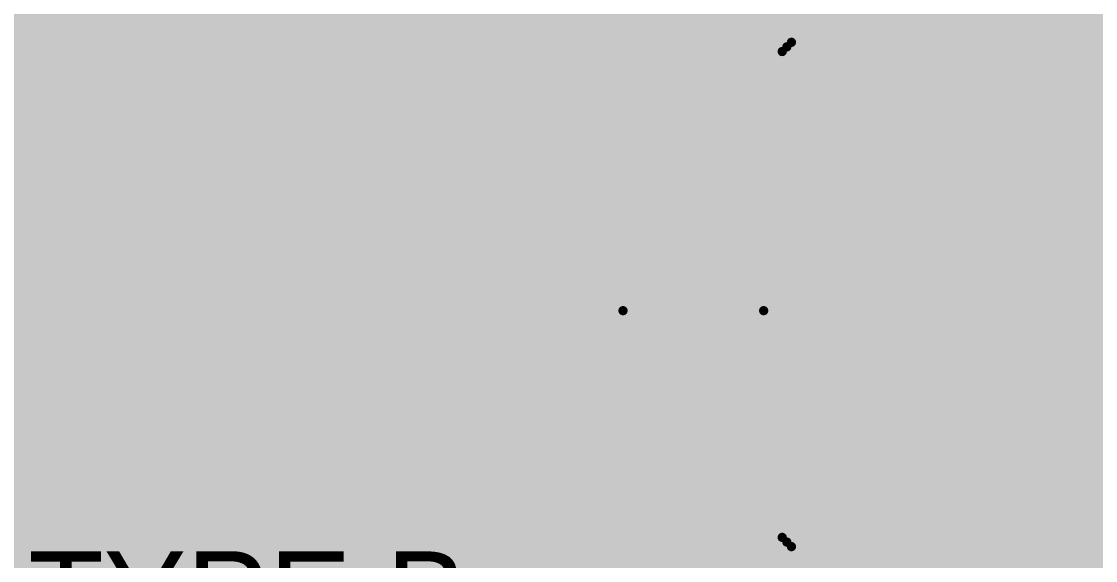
# Model space of a CAD drawing. Header units: millimetres. Extents: x 169 to 355, y 129 to 253.
# Drawn here: x 215.16 to 238.37, y 165.3 to 176.95 of the extents above; entities that cross this region are included whole.
import ezdxf

# ---------------------------------------------------------------- set-up
doc = ezdxf.new("R2010")
doc.units = ezdxf.units.MM
for name, color, linetype in [('BottomLayer', 5, 'Continuous'), ('BottomSolder', 6, 'Continuous'), ('InternalPlane1', 76, 'Continuous'), ('Mechanical1', 6, 'Continuous'), ('Mechanical15', 56, 'Continuous'), ('MultiLayer', 9, 'Continuous'), ('PadHoleLayer', 156, 'Continuous'), ('TopLayer', 1, 'Continuous'), ('TopOverlay', 2, 'Continuous'), ('TopSolder', 216, 'Continuous')]:
    doc.layers.add(name, color=color, linetype=linetype)

# ---------------------------------------------------------------- blocks, each defined once
blk = doc.blocks.new('DIN41612_1377')
at = {"layer": 'BottomLayer'}
for points, const_width in [([(-19.487, 2.54, 1), (-18.613, 2.54, 1)], 0.875), ([(-16.948, 2.54, 1), (-16.073, 2.54, 1)], 0.875), ([(-14.408, 2.54, 1), (-13.533, 2.54, 1)], 0.875), ([(-11.868, 2.54, 1), (-10.993, 2.54, 1)], 0.875), ([(-25.23, 0.3, 1), (-24.13, 0.3, 1)], 1.1), ([(-19.487, 0, 1), (-18.613, 0, 1)], 0.875), ([(-16.948, 0, 1), (-16.073, 0, 1)], 0.875), ([(-14.408, 0, 1), (-13.533, 0, 1)], 0.875), ([(-11.868, 0, 1), (-10.993, 0, 1)], 0.875), ([(-19.487, -2.54, 1), (-18.613, -2.54, 1)], 0.875), ([(-16.948, -2.54, 1), (-16.073, -2.54, 1)], 0.875), ([(-14.408, -2.54, 1), (-13.533, -2.54, 1)], 0.875), ([(-11.868, -2.54, 1), (-10.993, -2.54, 1)], 0.875)]:
    blk.add_lwpolyline(points, format="xyb", close=True, dxfattribs=dict(at, const_width=const_width))
at = {"layer": 'BottomSolder'}
for points, const_width in [([(-19.538, 2.54, 1), (-18.562, 2.54, 1)], 0.977), ([(-16.998, 2.54, 1), (-16.022, 2.54, 1)], 0.977), ([(-14.458, 2.54, 1), (-13.482, 2.54, 1)], 0.977), ([(-11.918, 2.54, 1), (-10.942, 2.54, 1)], 0.977), ([(-25.281, 0.3, 1), (-24.079, 0.3, 1)], 1.202), ([(-19.538, 0, 1), (-18.562, 0, 1)], 0.977), ([(-16.998, 0, 1), (-16.022, 0, 1)], 0.977), ([(-14.458, 0, 1), (-13.482, 0, 1)], 0.977), ([(-11.918, 0, 1), (-10.942, 0, 1)], 0.977), ([(-19.538, -2.54, 1), (-18.562, -2.54, 1)], 0.977), ([(-16.998, -2.54, 1), (-16.022, -2.54, 1)], 0.977), ([(-14.458, -2.54, 1), (-13.482, -2.54, 1)], 0.977), ([(-11.918, -2.54, 1), (-10.942, -2.54, 1)], 0.977)]:
    blk.add_lwpolyline(points, format="xyb", close=True, dxfattribs=dict(at, const_width=const_width))
at = {"layer": 'InternalPlane1'}
for points, const_width in [([(-19.579, 2.54, 1), (-18.521, 2.54, 1)], 1.058), ([(-17.039, 2.54, 1), (-15.981, 2.54, 1)], 1.058), ([(-14.499, 2.54, 1), (-13.441, 2.54, 1)], 1.058), ([(-11.959, 2.54, 1), (-10.901, 2.54, 1)], 1.058), ([(-25.634, 0.3, 1), (-23.726, 0.3, 1)], 1.908), ([(-19.579, 0, 1), (-18.521, 0, 1)], 1.058), ([(-17.039, 0, 1), (-15.981, 0, 1)], 1.058), ([(-14.499, 0, 1), (-13.441, 0, 1)], 1.058), ([(-11.959, 0, 1), (-10.901, 0, 1)], 1.058), ([(-19.579, -2.54, 1), (-18.521, -2.54, 1)], 1.058), ([(-17.039, -2.54, 1), (-15.981, -2.54, 1)], 1.058), ([(-14.499, -2.54, 1), (-13.441, -2.54, 1)], 1.058), ([(-11.959, -2.54, 1), (-10.901, -2.54, 1)], 1.058)]:
    blk.add_lwpolyline(points, format="xyb", close=True, dxfattribs=dict(at, const_width=const_width))
at = {"layer": 'Mechanical1', "const_width": 0.2}
for points in [[(26.6, 5.2), (-26.6, 5.2)], [(-26.6, 5.2), (-26.6, -5.3)], [(26.6, -5.3), (-26.6, -5.3)]]:
    blk.add_lwpolyline(points, dxfattribs=at)
at = {"layer": 'Mechanical1', "const_width": 0.1}
for points in [[(-26.65, 5.2, 1), (-26.55, 5.2, 1)], [(-26.65, 5.2, 1), (-26.55, 5.2, 1)], [(-26.65, -5.3, 1), (-26.55, -5.3, 1)], [(-26.65, -5.3, 1), (-26.55, -5.3, 1)]]:
    blk.add_lwpolyline(points, format="xyb", close=True, dxfattribs=at)
at = {"layer": 'Mechanical15', "const_width": 0.2}
for points in [[(26.7, 5.3), (-26.7, 5.3)], [(-26.7, 5.3), (-26.7, -5.4)], [(26.7, -5.4), (-26.7, -5.4)]]:
    blk.add_lwpolyline(points, dxfattribs=at)
at = {"layer": 'Mechanical15', "const_width": 0.1}
for points in [[(-26.75, 5.3, 1), (-26.65, 5.3, 1)], [(-26.75, 5.3, 1), (-26.65, 5.3, 1)], [(-26.75, -5.4, 1), (-26.65, -5.4, 1)], [(-26.75, -5.4, 1), (-26.65, -5.4, 1)]]:
    blk.add_lwpolyline(points, format="xyb", close=True, dxfattribs=at)
at = {"layer": 'MultiLayer'}
for points, const_width in [([(-19.487, 2.54, 1), (-18.613, 2.54, 1)], 0.875), ([(-16.948, 2.54, 1), (-16.073, 2.54, 1)], 0.875), ([(-14.408, 2.54, 1), (-13.533, 2.54, 1)], 0.875), ([(-11.868, 2.54, 1), (-10.993, 2.54, 1)], 0.875), ([(-25.23, 0.3, 1), (-24.13, 0.3, 1)], 1.1), ([(-19.487, 0, 1), (-18.613, 0, 1)], 0.875), ([(-16.948, 0, 1), (-16.073, 0, 1)], 0.875), ([(-14.408, 0, 1), (-13.533, 0, 1)], 0.875), ([(-11.868, 0, 1), (-10.993, 0, 1)], 0.875), ([(-19.487, -2.54, 1), (-18.613, -2.54, 1)], 0.875), ([(-16.948, -2.54, 1), (-16.073, -2.54, 1)], 0.875), ([(-14.408, -2.54, 1), (-13.533, -2.54, 1)], 0.875), ([(-11.868, -2.54, 1), (-10.993, -2.54, 1)], 0.875)]:
    blk.add_lwpolyline(points, format="xyb", close=True, dxfattribs=dict(at, const_width=const_width))
at = {"layer": 'PadHoleLayer'}
for points, const_width in [([(-19.325, 2.54, 1), (-18.775, 2.54, 1)], 0.55), ([(-16.785, 2.54, 1), (-16.235, 2.54, 1)], 0.55), ([(-14.245, 2.54, 1), (-13.695, 2.54, 1)], 0.55), ([(-11.705, 2.54, 1), (-11.155, 2.54, 1)], 0.55), ([(-25.38, 0.3, 1), (-23.98, 0.3, 1)], 1.4), ([(-19.325, 0, 1), (-18.775, 0, 1)], 0.55), ([(-16.785, 0, 1), (-16.235, 0, 1)], 0.55), ([(-14.245, 0, 1), (-13.695, 0, 1)], 0.55), ([(-11.705, 0, 1), (-11.155, 0, 1)], 0.55), ([(-19.325, -2.54, 1), (-18.775, -2.54, 1)], 0.55), ([(-16.785, -2.54, 1), (-16.235, -2.54, 1)], 0.55), ([(-14.245, -2.54, 1), (-13.695, -2.54, 1)], 0.55), ([(-11.705, -2.54, 1), (-11.155, -2.54, 1)], 0.55)]:
    blk.add_lwpolyline(points, format="xyb", close=True, dxfattribs=dict(at, const_width=const_width))
at = {"layer": 'TopLayer'}
for points, const_width in [([(-19.487, 2.54, 1), (-18.613, 2.54, 1)], 0.875), ([(-16.948, 2.54, 1), (-16.073, 2.54, 1)], 0.875), ([(-14.408, 2.54, 1), (-13.533, 2.54, 1)], 0.875), ([(-11.868, 2.54, 1), (-10.993, 2.54, 1)], 0.875), ([(-25.23, 0.3, 1), (-24.13, 0.3, 1)], 1.1), ([(-19.487, 0, 1), (-18.613, 0, 1)], 0.875), ([(-16.948, 0, 1), (-16.073, 0, 1)], 0.875), ([(-14.408, 0, 1), (-13.533, 0, 1)], 0.875), ([(-11.868, 0, 1), (-10.993, 0, 1)], 0.875), ([(-19.487, -2.54, 1), (-18.613, -2.54, 1)], 0.875), ([(-16.948, -2.54, 1), (-16.073, -2.54, 1)], 0.875), ([(-14.408, -2.54, 1), (-13.533, -2.54, 1)], 0.875), ([(-11.868, -2.54, 1), (-10.993, -2.54, 1)], 0.875)]:
    blk.add_lwpolyline(points, format="xyb", close=True, dxfattribs=dict(at, const_width=const_width))
at = {"layer": 'TopOverlay', "const_width": 0.2}
for points in [[(26.8, 5.4), (-26.8, 5.4)], [(-26.8, 5.4), (-26.8, -5.5)], [(26.75, -5.5), (-26.8, -5.5)]]:
    blk.add_lwpolyline(points, dxfattribs=at)
at = {"layer": 'TopOverlay'}
for points, const_width in [([(-26.85, 5.4, 1), (-26.75, 5.4, 1)], 0.1), ([(-26.85, 5.4, 1), (-26.75, 5.4, 1)], 0.1), ([(-23.16, 0.3, 1), (-26.2, 0.3, 1)], 0.2), ([(-26.25, 0.3, 1), (-26.15, 0.3, 1)], 0.1), ([(-23.21, 0.3, 1), (-23.11, 0.3, 1)], 0.1), ([(-26.85, -5.5, 1), (-26.75, -5.5, 1)], 0.1), ([(-26.85, -5.5, 1), (-26.75, -5.5, 1)], 0.1)]:
    blk.add_lwpolyline(points, format="xyb", close=True, dxfattribs=dict(at, const_width=const_width))
at = {"layer": 'TopSolder'}
for points, const_width in [([(-19.538, 2.54, 1), (-18.562, 2.54, 1)], 0.977), ([(-16.998, 2.54, 1), (-16.022, 2.54, 1)], 0.977), ([(-14.458, 2.54, 1), (-13.482, 2.54, 1)], 0.977), ([(-11.918, 2.54, 1), (-10.942, 2.54, 1)], 0.977), ([(-25.281, 0.3, 1), (-24.079, 0.3, 1)], 1.202), ([(-19.538, 0, 1), (-18.562, 0, 1)], 0.977), ([(-16.998, 0, 1), (-16.022, 0, 1)], 0.977), ([(-14.458, 0, 1), (-13.482, 0, 1)], 0.977), ([(-11.918, 0, 1), (-10.942, 0, 1)], 0.977), ([(-19.538, -2.54, 1), (-18.562, -2.54, 1)], 0.977), ([(-16.998, -2.54, 1), (-16.022, -2.54, 1)], 0.977), ([(-14.458, -2.54, 1), (-13.482, -2.54, 1)], 0.977), ([(-11.918, -2.54, 1), (-10.942, -2.54, 1)], 0.977)]:
    blk.add_lwpolyline(points, format="xyb", close=True, dxfattribs=dict(at, const_width=const_width))

msp = doc.modelspace()

# ---------------------------------------------------------------- linework, layer by layer
at = {"layer": 'InternalPlane1'}
for points in [[(194.35, 163.4), (268.025, 163.4), (194.35, 190.625), (268.025, 190.625)], [(176.35, 163.375), (236.25, 163.375), (176.35, 177.65), (236.25, 177.65)]]:
    msp.add_solid(points, dxfattribs=at)

# ---------------------------------------------------------------- block references
at = {"rotation": 180}
msp.add_blockref('DIN41612_1377', (205, 171), dxfattribs=at)

# ---------------------------------------------------------------- texts
at = {"layer": 'TopLayer'}
msp.add_text('DIN41612 16×3 TYPE B', height=2, dxfattribs=at).set_placement((195.75, 163.5))
at = {"layer": 'TopSolder'}
msp.add_text('DIN41612 16×3 TYPE B', height=2, dxfattribs=at).set_placement((195.75, 163.5))

doc.saveas('drawing.dxf')
